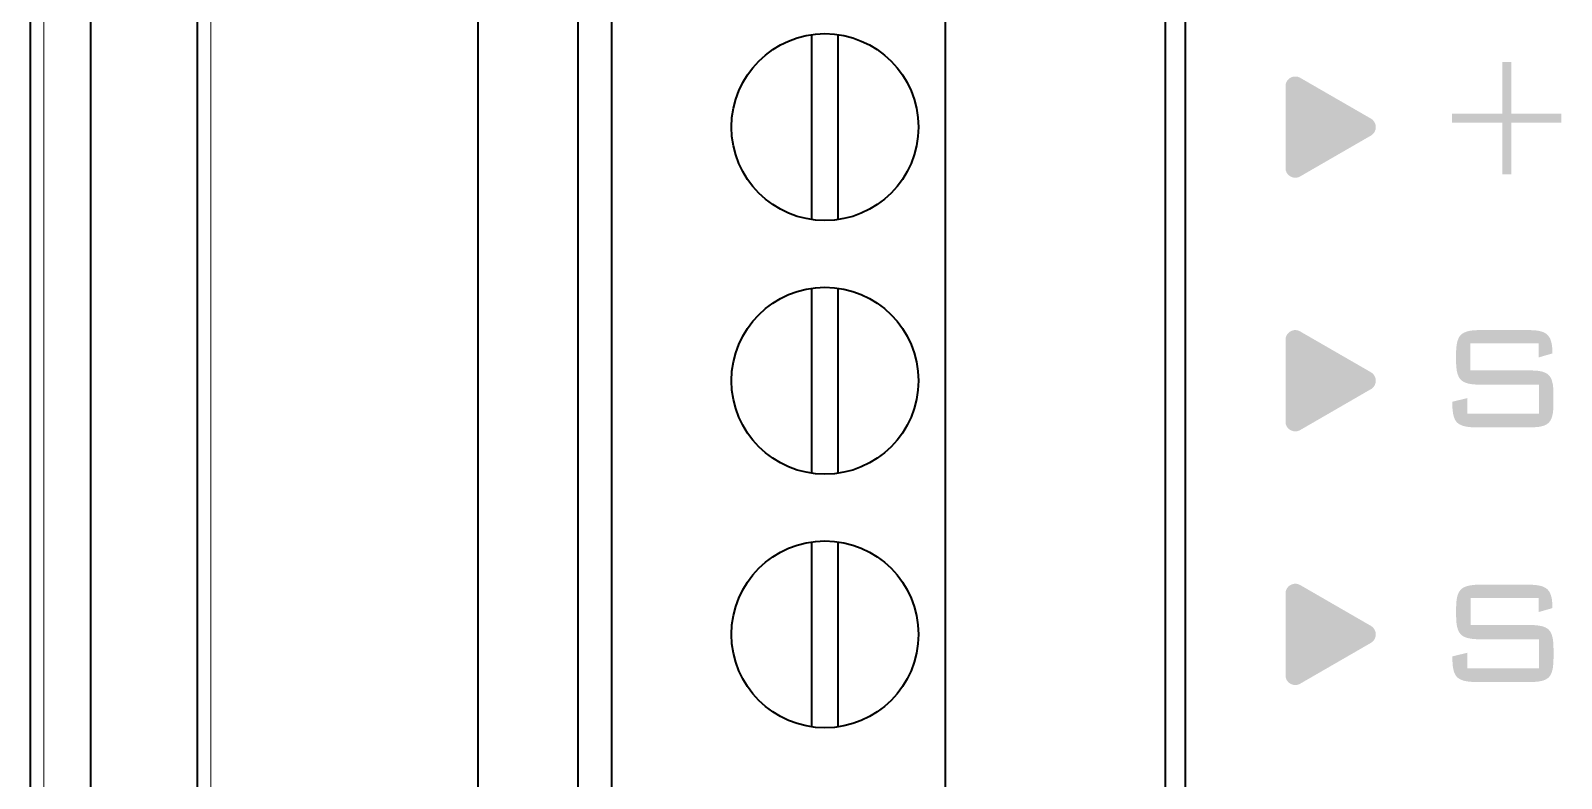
# Model space of a CAD drawing. Extents: x -45 to 645, y -160 to 467.
# Drawn here: x 599.64 to 622.58, y 150.34 to 161.55 of the extents above; entities that cross this region are included whole.
import ezdxf

# ---------------------------------------------------------------- set-up
doc = ezdxf.new("R2010")
doc.units = 0
doc.layers.add('预设值', color=7, linetype='Continuous', true_color=0x000000)

msp = doc.modelspace()

# ---------------------------------------------------------------- hatches: boundary and pattern name
at = {"layer": '预设值', "linetype": 'ByBlock'}
for points in [[(621.692, 161.076), (621.826, 161.076), (621.826, 161.076), (621.826, 160.303), (621.826, 160.303), (622.577, 160.303), (622.577, 160.303), (622.577, 160.168), (622.577, 160.168), (621.826, 160.168), (621.826, 160.168), (621.826, 159.394), (621.826, 159.394), (621.692, 159.394), (621.692, 159.394), (621.692, 160.168), (621.691, 160.168), (620.94, 160.168), (620.94, 160.168), (620.94, 160.303), (620.94, 160.303), (621.692, 160.303), (621.692, 160.303)], [(619.723, 160.229), (619.727, 160.226), (619.731, 160.223), (619.736, 160.22), (619.74, 160.217), (619.744, 160.214), (619.748, 160.211), (619.751, 160.207), (619.755, 160.204), (619.758, 160.2), (619.761, 160.196), (619.764, 160.193), (619.767, 160.189), (619.77, 160.185), (619.773, 160.181), (619.775, 160.177), (619.778, 160.173), (619.78, 160.169), (619.782, 160.164), (619.784, 160.16), (619.786, 160.156), (619.787, 160.151), (619.789, 160.147), (619.79, 160.142), (619.792, 160.138), (619.793, 160.133), (619.794, 160.129), (619.794, 160.124), (619.795, 160.12), (619.796, 160.115), (619.796, 160.11), (619.796, 160.106), (619.796, 160.101), (619.796, 160.096), (619.796, 160.092), (619.796, 160.087), (619.795, 160.082), (619.794, 160.078), (619.794, 160.073), (619.793, 160.069), (619.792, 160.064), (619.79, 160.06), (619.789, 160.055), (619.787, 160.051), (619.786, 160.046), (619.784, 160.042), (619.782, 160.038), (619.78, 160.033), (619.778, 160.029), (619.775, 160.025), (619.773, 160.021), (619.77, 160.017), (619.767, 160.013), (619.764, 160.009), (619.761, 160.005), (619.758, 160.002), (619.755, 159.998), (619.751, 159.995), (619.748, 159.991), (619.744, 159.988), (619.74, 159.985), (619.736, 159.982), (619.731, 159.979), (619.727, 159.976), (619.723, 159.973), (619.722, 159.973), (618.665, 159.363), (618.66, 159.36), (618.655, 159.358), (618.651, 159.355), (618.646, 159.353), (618.641, 159.352), (618.636, 159.35), (618.632, 159.348), (618.627, 159.347), (618.622, 159.346), (618.617, 159.345), (618.612, 159.344), (618.608, 159.344), (618.603, 159.343), (618.598, 159.343), (618.593, 159.343), (618.589, 159.343), (618.584, 159.343), (618.579, 159.343), (618.574, 159.344), (618.57, 159.344), (618.565, 159.345), (618.561, 159.346), (618.556, 159.347), (618.551, 159.348), (618.547, 159.349), (618.543, 159.351), (618.538, 159.353), (618.534, 159.354), (618.53, 159.356), (618.525, 159.358), (618.521, 159.36), (618.517, 159.363), (618.513, 159.365), (618.509, 159.367), (618.505, 159.37), (618.502, 159.373), (618.498, 159.376), (618.494, 159.379), (618.491, 159.382), (618.488, 159.385), (618.484, 159.388), (618.481, 159.392), (618.478, 159.395), (618.475, 159.399), (618.472, 159.403), (618.469, 159.406), (618.467, 159.41), (618.464, 159.414), (618.462, 159.418), (618.46, 159.423), (618.457, 159.427), (618.456, 159.431), (618.454, 159.436), (618.452, 159.44), (618.45, 159.445), (618.449, 159.45), (618.448, 159.454), (618.447, 159.459), (618.446, 159.464), (618.445, 159.469), (618.444, 159.474), (618.444, 159.479), (618.444, 159.485), (618.444, 159.49), (618.444, 159.49), (618.444, 160.712), (618.444, 160.717), (618.444, 160.722), (618.444, 160.728), (618.445, 160.733), (618.446, 160.738), (618.447, 160.743), (618.448, 160.747), (618.449, 160.752), (618.45, 160.757), (618.452, 160.762), (618.454, 160.766), (618.456, 160.771), (618.457, 160.775), (618.46, 160.779), (618.462, 160.784), (618.464, 160.788), (618.467, 160.792), (618.469, 160.796), (618.472, 160.799), (618.475, 160.803), (618.478, 160.807), (618.481, 160.81), (618.484, 160.814), (618.488, 160.817), (618.491, 160.82), (618.494, 160.823), (618.498, 160.826), (618.502, 160.829), (618.505, 160.832), (618.509, 160.835), (618.513, 160.837), (618.517, 160.839), (618.521, 160.842), (618.525, 160.844), (618.53, 160.846), (618.534, 160.848), (618.538, 160.849), (618.543, 160.851), (618.547, 160.853), (618.551, 160.854), (618.556, 160.855), (618.561, 160.856), (618.565, 160.857), (618.57, 160.858), (618.574, 160.858), (618.579, 160.859), (618.584, 160.859), (618.589, 160.859), (618.593, 160.859), (618.598, 160.859), (618.603, 160.859), (618.608, 160.858), (618.612, 160.858), (618.617, 160.857), (618.622, 160.856), (618.627, 160.855), (618.632, 160.853), (618.636, 160.852), (618.641, 160.85), (618.646, 160.848), (618.651, 160.846), (618.655, 160.844), (618.66, 160.842), (618.665, 160.839), (618.665, 160.839)], [(619.723, 156.429), (619.727, 156.426), (619.731, 156.423), (619.736, 156.42), (619.74, 156.417), (619.744, 156.414), (619.748, 156.411), (619.751, 156.407), (619.755, 156.404), (619.758, 156.4), (619.761, 156.397), (619.764, 156.393), (619.767, 156.389), (619.77, 156.385), (619.773, 156.381), (619.775, 156.377), (619.778, 156.373), (619.78, 156.369), (619.782, 156.365), (619.784, 156.36), (619.786, 156.356), (619.787, 156.352), (619.789, 156.347), (619.79, 156.343), (619.792, 156.338), (619.793, 156.334), (619.794, 156.329), (619.794, 156.324), (619.795, 156.32), (619.796, 156.315), (619.796, 156.311), (619.796, 156.306), (619.796, 156.301), (619.796, 156.297), (619.796, 156.292), (619.796, 156.287), (619.795, 156.283), (619.794, 156.278), (619.794, 156.274), (619.793, 156.269), (619.792, 156.264), (619.79, 156.26), (619.789, 156.256), (619.787, 156.251), (619.786, 156.247), (619.784, 156.242), (619.782, 156.238), (619.78, 156.234), (619.778, 156.23), (619.775, 156.226), (619.773, 156.221), (619.77, 156.217), (619.767, 156.214), (619.764, 156.21), (619.761, 156.206), (619.758, 156.202), (619.755, 156.199), (619.751, 156.195), (619.748, 156.192), (619.744, 156.189), (619.74, 156.185), (619.736, 156.182), (619.731, 156.179), (619.727, 156.177), (619.723, 156.174), (619.722, 156.174), (618.665, 155.563), (618.66, 155.56), (618.655, 155.558), (618.651, 155.556), (618.646, 155.554), (618.641, 155.552), (618.636, 155.55), (618.632, 155.549), (618.627, 155.547), (618.622, 155.546), (618.617, 155.545), (618.612, 155.545), (618.608, 155.544), (618.603, 155.543), (618.598, 155.543), (618.593, 155.543), (618.589, 155.543), (618.584, 155.543), (618.579, 155.543), (618.574, 155.544), (618.57, 155.545), (618.565, 155.545), (618.561, 155.546), (618.556, 155.547), (618.551, 155.548), (618.547, 155.55), (618.543, 155.551), (618.538, 155.553), (618.534, 155.555), (618.53, 155.556), (618.525, 155.558), (618.521, 155.561), (618.517, 155.563), (618.513, 155.565), (618.509, 155.568), (618.505, 155.57), (618.502, 155.573), (618.498, 155.576), (618.494, 155.579), (618.491, 155.582), (618.488, 155.585), (618.484, 155.589), (618.481, 155.592), (618.478, 155.596), (618.475, 155.599), (618.472, 155.603), (618.469, 155.607), (618.467, 155.611), (618.464, 155.615), (618.462, 155.619), (618.46, 155.623), (618.457, 155.627), (618.456, 155.632), (618.454, 155.636), (618.452, 155.641), (618.45, 155.645), (618.449, 155.65), (618.448, 155.655), (618.447, 155.66), (618.446, 155.665), (618.445, 155.67), (618.444, 155.675), (618.444, 155.68), (618.444, 155.685), (618.444, 155.691), (618.444, 155.691), (618.444, 156.912), (618.444, 156.917), (618.444, 156.923), (618.444, 156.928), (618.445, 156.933), (618.446, 156.938), (618.447, 156.943), (618.448, 156.948), (618.449, 156.952), (618.45, 156.957), (618.452, 156.962), (618.454, 156.966), (618.456, 156.971), (618.457, 156.975), (618.46, 156.979), (618.462, 156.984), (618.464, 156.988), (618.467, 156.992), (618.469, 156.996), (618.472, 157), (618.475, 157.003), (618.478, 157.007), (618.481, 157.01), (618.484, 157.014), (618.488, 157.017), (618.491, 157.02), (618.494, 157.023), (618.498, 157.026), (618.502, 157.029), (618.505, 157.032), (618.509, 157.035), (618.513, 157.037), (618.517, 157.04), (618.521, 157.042), (618.525, 157.044), (618.53, 157.046), (618.534, 157.048), (618.538, 157.05), (618.543, 157.051), (618.547, 157.053), (618.551, 157.054), (618.556, 157.055), (618.561, 157.056), (618.565, 157.057), (618.57, 157.058), (618.574, 157.059), (618.579, 157.059), (618.584, 157.059), (618.589, 157.06), (618.593, 157.06), (618.598, 157.059), (618.603, 157.059), (618.608, 157.059), (618.612, 157.058), (618.617, 157.057), (618.622, 157.056), (618.627, 157.055), (618.632, 157.054), (618.636, 157.052), (618.641, 157.051), (618.646, 157.049), (618.651, 157.047), (618.655, 157.044), (618.66, 157.042), (618.665, 157.04), (618.665, 157.039)], [(622.235, 156.65), (622.235, 156.862), (622.235, 156.862), (621.215, 156.862), (621.215, 156.862), (621.215, 156.456), (621.215, 156.456), (622.123, 156.456), (622.147, 156.455), (622.169, 156.454), (622.191, 156.453), (622.212, 156.451), (622.232, 156.449), (622.242, 156.447), (622.251, 156.446), (622.26, 156.444), (622.269, 156.442), (622.278, 156.44), (622.286, 156.438), (622.294, 156.436), (622.302, 156.434), (622.31, 156.431), (622.317, 156.428), (622.325, 156.426), (622.332, 156.423), (622.338, 156.42), (622.345, 156.416), (622.351, 156.413), (622.354, 156.411), (622.357, 156.409), (622.36, 156.408), (622.363, 156.406), (622.366, 156.404), (622.369, 156.402), (622.371, 156.4), (622.374, 156.398), (622.377, 156.396), (622.379, 156.394), (622.381, 156.392), (622.384, 156.389), (622.386, 156.387), (622.388, 156.385), (622.391, 156.383), (622.393, 156.38), (622.395, 156.378), (622.397, 156.376), (622.399, 156.373), (622.401, 156.37), (622.403, 156.368), (622.405, 156.365), (622.407, 156.362), (622.409, 156.359), (622.411, 156.357), (622.412, 156.354), (622.414, 156.351), (622.416, 156.347), (622.419, 156.341), (622.423, 156.334), (622.426, 156.328), (622.429, 156.32), (622.431, 156.313), (622.434, 156.305), (622.437, 156.297), (622.439, 156.289), (622.441, 156.281), (622.443, 156.272), (622.445, 156.263), (622.447, 156.254), (622.449, 156.245), (622.45, 156.235), (622.452, 156.225), (622.454, 156.204), (622.456, 156.183), (622.457, 156.16), (622.458, 156.136), (622.458, 156.111), (622.458, 156.111), (622.458, 155.948), (622.458, 155.923), (622.457, 155.9), (622.456, 155.877), (622.454, 155.856), (622.452, 155.835), (622.449, 155.815), (622.447, 155.806), (622.445, 155.797), (622.443, 155.788), (622.441, 155.779), (622.439, 155.77), (622.437, 155.762), (622.434, 155.754), (622.431, 155.747), (622.429, 155.739), (622.426, 155.732), (622.423, 155.725), (622.419, 155.718), (622.416, 155.712), (622.414, 155.709), (622.412, 155.706), (622.411, 155.703), (622.409, 155.7), (622.407, 155.697), (622.405, 155.694), (622.403, 155.691), (622.401, 155.689), (622.399, 155.686), (622.397, 155.683), (622.395, 155.681), (622.393, 155.678), (622.391, 155.676), (622.388, 155.674), (622.386, 155.672), (622.384, 155.669), (622.381, 155.667), (622.379, 155.665), (622.377, 155.663), (622.374, 155.661), (622.371, 155.659), (622.369, 155.657), (622.366, 155.655), (622.363, 155.653), (622.36, 155.651), (622.358, 155.649), (622.355, 155.648), (622.352, 155.646), (622.345, 155.643), (622.339, 155.639), (622.332, 155.636), (622.325, 155.633), (622.318, 155.63), (622.311, 155.628), (622.303, 155.625), (622.295, 155.623), (622.287, 155.621), (622.279, 155.618), (622.27, 155.616), (622.261, 155.615), (622.252, 155.613), (622.243, 155.611), (622.233, 155.61), (622.213, 155.608), (622.192, 155.606), (622.17, 155.604), (622.147, 155.603), (622.123, 155.603), (622.123, 155.603), (621.282, 155.603), (621.258, 155.604), (621.235, 155.604), (621.213, 155.606), (621.191, 155.608), (621.171, 155.611), (621.162, 155.612), (621.152, 155.614), (621.143, 155.616), (621.134, 155.618), (621.125, 155.62), (621.117, 155.622), (621.108, 155.624), (621.1, 155.627), (621.093, 155.63), (621.085, 155.632), (621.078, 155.635), (621.071, 155.638), (621.064, 155.642), (621.057, 155.645), (621.051, 155.648), (621.045, 155.652), (621.042, 155.654), (621.039, 155.656), (621.036, 155.658), (621.034, 155.66), (621.031, 155.662), (621.028, 155.664), (621.026, 155.666), (621.023, 155.668), (621.021, 155.67), (621.018, 155.672), (621.016, 155.674), (621.014, 155.677), (621.012, 155.679), (621.01, 155.681), (621.007, 155.684), (621.005, 155.686), (621.003, 155.689), (621.001, 155.691), (620.999, 155.694), (620.997, 155.697), (620.995, 155.699), (620.993, 155.702), (620.992, 155.705), (620.99, 155.708), (620.988, 155.711), (620.986, 155.714), (620.983, 155.721), (620.98, 155.727), (620.977, 155.734), (620.974, 155.741), (620.971, 155.748), (620.968, 155.756), (620.966, 155.764), (620.963, 155.772), (620.961, 155.78), (620.959, 155.789), (620.957, 155.798), (620.955, 155.807), (620.954, 155.816), (620.952, 155.826), (620.951, 155.836), (620.948, 155.856), (620.946, 155.877), (620.945, 155.9), (620.944, 155.923), (620.944, 155.948), (620.944, 155.948), (620.944, 155.987), (620.944, 155.987), (621.168, 156.041), (621.168, 156.041), (621.168, 155.806), (621.168, 155.806), (622.24, 155.806), (622.24, 155.806), (622.24, 156.244), (622.24, 156.244), (621.335, 156.244), (621.311, 156.244), (621.288, 156.245), (621.266, 156.246), (621.245, 156.249), (621.224, 156.251), (621.215, 156.253), (621.205, 156.254), (621.196, 156.256), (621.187, 156.258), (621.178, 156.26), (621.17, 156.263), (621.162, 156.265), (621.154, 156.267), (621.146, 156.27), (621.139, 156.273), (621.132, 156.276), (621.125, 156.279), (621.118, 156.282), (621.112, 156.286), (621.106, 156.289), (621.103, 156.291), (621.1, 156.293), (621.097, 156.295), (621.094, 156.296), (621.091, 156.298), (621.089, 156.3), (621.086, 156.302), (621.084, 156.304), (621.081, 156.306), (621.079, 156.309), (621.076, 156.311), (621.074, 156.313), (621.072, 156.315), (621.068, 156.32), (621.065, 156.322), (621.063, 156.324), (621.061, 156.327), (621.059, 156.329), (621.057, 156.332), (621.055, 156.334), (621.053, 156.337), (621.051, 156.34), (621.049, 156.343), (621.048, 156.346), (621.046, 156.349), (621.044, 156.352), (621.042, 156.355), (621.039, 156.361), (621.036, 156.368), (621.033, 156.375), (621.03, 156.382), (621.027, 156.389), (621.024, 156.397), (621.022, 156.405), (621.019, 156.413), (621.017, 156.421), (621.015, 156.43), (621.013, 156.438), (621.011, 156.447), (621.01, 156.457), (621.008, 156.466), (621.007, 156.476), (621.004, 156.497), (621.002, 156.518), (621.001, 156.54), (621, 156.564), (621, 156.588), (621, 156.588), (621, 156.715), (621, 156.74), (621.001, 156.763), (621.002, 156.785), (621.004, 156.807), (621.007, 156.827), (621.008, 156.837), (621.01, 156.847), (621.011, 156.856), (621.013, 156.865), (621.015, 156.874), (621.017, 156.882), (621.019, 156.891), (621.022, 156.899), (621.024, 156.907), (621.027, 156.914), (621.03, 156.922), (621.033, 156.929), (621.036, 156.936), (621.039, 156.942), (621.042, 156.949), (621.044, 156.952), (621.046, 156.955), (621.048, 156.958), (621.049, 156.961), (621.051, 156.963), (621.053, 156.966), (621.055, 156.969), (621.057, 156.972), (621.059, 156.974), (621.061, 156.977), (621.063, 156.979), (621.065, 156.982), (621.068, 156.984), (621.072, 156.988), (621.074, 156.991), (621.076, 156.993), (621.079, 156.995), (621.081, 156.997), (621.084, 156.999), (621.086, 157.001), (621.089, 157.003), (621.091, 157.005), (621.094, 157.007), (621.097, 157.009), (621.1, 157.011), (621.103, 157.013), (621.106, 157.014), (621.112, 157.018), (621.118, 157.021), (621.125, 157.024), (621.132, 157.027), (621.139, 157.03), (621.146, 157.033), (621.154, 157.036), (621.162, 157.038), (621.17, 157.041), (621.178, 157.043), (621.187, 157.045), (621.196, 157.047), (621.205, 157.049), (621.215, 157.051), (621.224, 157.052), (621.245, 157.055), (621.266, 157.057), (621.288, 157.058), (621.311, 157.059), (621.335, 157.06), (621.335, 157.06), (622.103, 157.06), (622.127, 157.059), (622.15, 157.058), (622.171, 157.057), (622.192, 157.055), (622.212, 157.053), (622.221, 157.051), (622.231, 157.05), (622.24, 157.048), (622.248, 157.046), (622.257, 157.044), (622.265, 157.042), (622.274, 157.04), (622.281, 157.038), (622.289, 157.035), (622.297, 157.032), (622.304, 157.03), (622.311, 157.027), (622.318, 157.023), (622.324, 157.02), (622.331, 157.017), (622.337, 157.013), (622.343, 157.01), (622.345, 157.008), (622.348, 157.006), (622.351, 157.004), (622.354, 157.002), (622.356, 157), (622.359, 156.998), (622.362, 156.996), (622.364, 156.993), (622.366, 156.991), (622.369, 156.989), (622.371, 156.987), (622.373, 156.984), (622.375, 156.982), (622.377, 156.98), (622.38, 156.977), (622.382, 156.975), (622.386, 156.969), (622.389, 156.964), (622.393, 156.958), (622.397, 156.953), (622.4, 156.947), (622.404, 156.94), (622.407, 156.934), (622.41, 156.927), (622.413, 156.921), (622.415, 156.913), (622.418, 156.906), (622.421, 156.899), (622.423, 156.891), (622.425, 156.883), (622.427, 156.875), (622.429, 156.867), (622.431, 156.859), (622.433, 156.85), (622.434, 156.841), (622.436, 156.832), (622.437, 156.823), (622.439, 156.803), (622.44, 156.783), (622.441, 156.762), (622.442, 156.741), (622.442, 156.741), (622.442, 156.71), (622.442, 156.71)], [(619.723, 152.629), (619.727, 152.626), (619.731, 152.623), (619.736, 152.62), (619.74, 152.617), (619.744, 152.614), (619.748, 152.611), (619.751, 152.607), (619.755, 152.604), (619.758, 152.6), (619.761, 152.597), (619.764, 152.593), (619.767, 152.589), (619.77, 152.585), (619.773, 152.581), (619.775, 152.577), (619.778, 152.573), (619.78, 152.569), (619.782, 152.565), (619.784, 152.56), (619.786, 152.556), (619.787, 152.552), (619.789, 152.547), (619.79, 152.543), (619.792, 152.538), (619.793, 152.534), (619.794, 152.529), (619.794, 152.524), (619.795, 152.52), (619.796, 152.515), (619.796, 152.511), (619.796, 152.506), (619.796, 152.501), (619.796, 152.497), (619.796, 152.492), (619.796, 152.487), (619.795, 152.483), (619.794, 152.478), (619.794, 152.473), (619.793, 152.469), (619.792, 152.464), (619.79, 152.46), (619.789, 152.455), (619.787, 152.451), (619.786, 152.446), (619.784, 152.442), (619.782, 152.438), (619.78, 152.434), (619.778, 152.429), (619.775, 152.425), (619.773, 152.421), (619.77, 152.417), (619.767, 152.413), (619.764, 152.409), (619.761, 152.406), (619.758, 152.402), (619.755, 152.398), (619.751, 152.395), (619.748, 152.392), (619.744, 152.388), (619.74, 152.385), (619.736, 152.382), (619.731, 152.379), (619.727, 152.376), (619.723, 152.374), (619.722, 152.373), (618.665, 151.763), (618.66, 151.76), (618.655, 151.758), (618.651, 151.756), (618.646, 151.754), (618.641, 151.752), (618.636, 151.75), (618.632, 151.749), (618.627, 151.747), (618.622, 151.746), (618.617, 151.745), (618.612, 151.744), (618.608, 151.744), (618.603, 151.743), (618.598, 151.743), (618.593, 151.743), (618.589, 151.743), (618.584, 151.743), (618.579, 151.743), (618.574, 151.744), (618.57, 151.744), (618.565, 151.745), (618.561, 151.746), (618.556, 151.747), (618.551, 151.748), (618.547, 151.75), (618.543, 151.751), (618.538, 151.753), (618.534, 151.754), (618.53, 151.756), (618.525, 151.758), (618.521, 151.761), (618.517, 151.763), (618.513, 151.765), (618.509, 151.768), (618.505, 151.77), (618.502, 151.773), (618.498, 151.776), (618.494, 151.779), (618.491, 151.782), (618.488, 151.785), (618.484, 151.789), (618.481, 151.792), (618.478, 151.795), (618.475, 151.799), (618.472, 151.803), (618.469, 151.807), (618.467, 151.811), (618.464, 151.815), (618.462, 151.819), (618.46, 151.823), (618.457, 151.827), (618.456, 151.832), (618.454, 151.836), (618.452, 151.841), (618.45, 151.845), (618.449, 151.85), (618.448, 151.855), (618.447, 151.86), (618.446, 151.865), (618.445, 151.87), (618.444, 151.875), (618.444, 151.88), (618.444, 151.885), (618.444, 151.89), (618.444, 151.89), (618.444, 153.112), (618.444, 153.117), (618.444, 153.123), (618.444, 153.128), (618.445, 153.133), (618.446, 153.138), (618.447, 153.143), (618.448, 153.148), (618.449, 153.153), (618.45, 153.157), (618.452, 153.162), (618.454, 153.166), (618.456, 153.171), (618.457, 153.175), (618.46, 153.18), (618.462, 153.184), (618.464, 153.188), (618.467, 153.192), (618.469, 153.196), (618.472, 153.2), (618.475, 153.203), (618.478, 153.207), (618.481, 153.211), (618.484, 153.214), (618.488, 153.217), (618.491, 153.22), (618.494, 153.224), (618.498, 153.227), (618.502, 153.229), (618.505, 153.232), (618.509, 153.235), (618.513, 153.237), (618.517, 153.24), (618.521, 153.242), (618.525, 153.244), (618.53, 153.246), (618.534, 153.248), (618.538, 153.25), (618.543, 153.251), (618.547, 153.253), (618.551, 153.254), (618.556, 153.255), (618.561, 153.256), (618.565, 153.257), (618.57, 153.258), (618.574, 153.259), (618.579, 153.259), (618.584, 153.259), (618.589, 153.26), (618.593, 153.26), (618.598, 153.259), (618.603, 153.259), (618.608, 153.259), (618.612, 153.258), (618.617, 153.257), (618.622, 153.256), (618.627, 153.255), (618.632, 153.254), (618.636, 153.252), (618.641, 153.251), (618.646, 153.249), (618.651, 153.247), (618.655, 153.245), (618.66, 153.242), (618.665, 153.24), (618.665, 153.24)], [(622.235, 152.835), (622.235, 153.047), (622.235, 153.047), (621.216, 153.047), (621.216, 153.047), (621.216, 152.641), (621.216, 152.641), (622.123, 152.641), (622.147, 152.64), (622.17, 152.64), (622.192, 152.638), (622.212, 152.636), (622.232, 152.634), (622.242, 152.633), (622.251, 152.631), (622.26, 152.629), (622.269, 152.628), (622.278, 152.626), (622.286, 152.623), (622.295, 152.621), (622.303, 152.619), (622.31, 152.616), (622.318, 152.614), (622.325, 152.611), (622.332, 152.608), (622.339, 152.605), (622.345, 152.601), (622.352, 152.598), (622.355, 152.596), (622.358, 152.594), (622.361, 152.593), (622.363, 152.591), (622.366, 152.589), (622.369, 152.587), (622.372, 152.585), (622.374, 152.583), (622.377, 152.581), (622.379, 152.579), (622.382, 152.577), (622.384, 152.575), (622.387, 152.572), (622.389, 152.57), (622.391, 152.568), (622.393, 152.566), (622.395, 152.563), (622.397, 152.561), (622.399, 152.558), (622.402, 152.556), (622.404, 152.553), (622.405, 152.55), (622.407, 152.547), (622.409, 152.545), (622.411, 152.542), (622.413, 152.539), (622.415, 152.536), (622.416, 152.533), (622.42, 152.526), (622.423, 152.52), (622.426, 152.513), (622.429, 152.506), (622.432, 152.498), (622.434, 152.491), (622.437, 152.483), (622.439, 152.474), (622.442, 152.466), (622.444, 152.457), (622.446, 152.449), (622.447, 152.439), (622.449, 152.43), (622.451, 152.42), (622.452, 152.41), (622.454, 152.39), (622.456, 152.368), (622.458, 152.345), (622.458, 152.321), (622.459, 152.296), (622.459, 152.296), (622.459, 152.133), (622.458, 152.108), (622.458, 152.085), (622.456, 152.062), (622.454, 152.041), (622.452, 152.02), (622.449, 152), (622.447, 151.991), (622.446, 151.982), (622.444, 151.973), (622.442, 151.964), (622.439, 151.956), (622.437, 151.947), (622.434, 151.939), (622.432, 151.932), (622.429, 151.924), (622.426, 151.917), (622.423, 151.91), (622.42, 151.903), (622.416, 151.897), (622.415, 151.894), (622.413, 151.891), (622.411, 151.888), (622.409, 151.885), (622.407, 151.882), (622.405, 151.879), (622.404, 151.876), (622.402, 151.874), (622.399, 151.871), (622.397, 151.868), (622.395, 151.866), (622.393, 151.864), (622.391, 151.861), (622.389, 151.859), (622.387, 151.857), (622.384, 151.854), (622.382, 151.852), (622.379, 151.85), (622.377, 151.848), (622.374, 151.846), (622.372, 151.844), (622.369, 151.842), (622.366, 151.84), (622.364, 151.838), (622.361, 151.836), (622.358, 151.835), (622.355, 151.833), (622.352, 151.831), (622.346, 151.828), (622.339, 151.824), (622.333, 151.821), (622.326, 151.818), (622.319, 151.816), (622.311, 151.813), (622.304, 151.81), (622.296, 151.808), (622.288, 151.806), (622.279, 151.804), (622.271, 151.802), (622.262, 151.8), (622.253, 151.798), (622.243, 151.797), (622.234, 151.795), (622.214, 151.793), (622.193, 151.791), (622.171, 151.789), (622.148, 151.789), (622.123, 151.788), (622.123, 151.788), (621.283, 151.788), (621.258, 151.789), (621.235, 151.79), (621.213, 151.791), (621.192, 151.793), (621.172, 151.796), (621.162, 151.797), (621.152, 151.799), (621.143, 151.801), (621.134, 151.803), (621.125, 151.805), (621.117, 151.807), (621.109, 151.809), (621.101, 151.812), (621.093, 151.815), (621.085, 151.817), (621.078, 151.82), (621.071, 151.823), (621.064, 151.827), (621.058, 151.83), (621.052, 151.834), (621.045, 151.837), (621.043, 151.839), (621.04, 151.841), (621.037, 151.843), (621.034, 151.845), (621.031, 151.847), (621.029, 151.849), (621.026, 151.851), (621.024, 151.853), (621.021, 151.855), (621.019, 151.857), (621.017, 151.859), (621.014, 151.862), (621.012, 151.864), (621.01, 151.866), (621.008, 151.869), (621.006, 151.871), (621.004, 151.874), (621.002, 151.876), (621, 151.879), (620.998, 151.882), (620.996, 151.884), (620.994, 151.887), (620.992, 151.89), (620.99, 151.893), (620.988, 151.896), (620.987, 151.899), (620.983, 151.906), (620.98, 151.912), (620.977, 151.919), (620.974, 151.926), (620.971, 151.934), (620.969, 151.941), (620.966, 151.949), (620.964, 151.957), (620.962, 151.965), (620.96, 151.974), (620.958, 151.983), (620.956, 151.992), (620.954, 152.001), (620.953, 152.011), (620.951, 152.021), (620.949, 152.041), (620.947, 152.063), (620.946, 152.085), (620.945, 152.108), (620.945, 152.133), (620.945, 152.133), (620.945, 152.172), (620.945, 152.172), (621.168, 152.226), (621.168, 152.226), (621.168, 151.992), (621.168, 151.992), (622.241, 151.992), (622.241, 151.992), (622.241, 152.429), (622.241, 152.429), (621.336, 152.429), (621.311, 152.429), (621.288, 152.43), (621.266, 152.432), (621.245, 152.434), (621.225, 152.436), (621.215, 152.438), (621.206, 152.44), (621.197, 152.441), (621.188, 152.443), (621.179, 152.445), (621.17, 152.448), (621.162, 152.45), (621.154, 152.453), (621.147, 152.455), (621.139, 152.458), (621.132, 152.461), (621.125, 152.464), (621.118, 152.467), (621.112, 152.471), (621.106, 152.474), (621.103, 152.476), (621.1, 152.478), (621.097, 152.48), (621.094, 152.482), (621.092, 152.484), (621.089, 152.485), (621.086, 152.487), (621.084, 152.49), (621.082, 152.492), (621.079, 152.494), (621.077, 152.496), (621.075, 152.498), (621.072, 152.5), (621.068, 152.505), (621.066, 152.507), (621.064, 152.509), (621.062, 152.512), (621.06, 152.514), (621.058, 152.517), (621.056, 152.52), (621.054, 152.522), (621.052, 152.525), (621.05, 152.528), (621.048, 152.531), (621.046, 152.534), (621.044, 152.537), (621.043, 152.54), (621.039, 152.546), (621.036, 152.553), (621.033, 152.56), (621.03, 152.567), (621.027, 152.574), (621.025, 152.582), (621.022, 152.59), (621.02, 152.598), (621.018, 152.606), (621.015, 152.615), (621.013, 152.624), (621.012, 152.633), (621.01, 152.642), (621.008, 152.652), (621.007, 152.661), (621.005, 152.682), (621.003, 152.703), (621.001, 152.726), (621.001, 152.749), (621, 152.773), (621, 152.773), (621, 152.9), (621.001, 152.925), (621.001, 152.948), (621.003, 152.97), (621.005, 152.992), (621.007, 153.012), (621.008, 153.022), (621.01, 153.032), (621.012, 153.041), (621.013, 153.05), (621.015, 153.059), (621.018, 153.068), (621.02, 153.076), (621.022, 153.084), (621.025, 153.092), (621.027, 153.099), (621.03, 153.107), (621.033, 153.114), (621.036, 153.121), (621.039, 153.127), (621.043, 153.134), (621.044, 153.137), (621.046, 153.14), (621.048, 153.143), (621.05, 153.146), (621.052, 153.149), (621.054, 153.151), (621.056, 153.154), (621.058, 153.157), (621.06, 153.159), (621.062, 153.162), (621.064, 153.164), (621.066, 153.167), (621.068, 153.169), (621.072, 153.174), (621.075, 153.176), (621.077, 153.178), (621.079, 153.18), (621.082, 153.182), (621.084, 153.184), (621.086, 153.186), (621.089, 153.188), (621.092, 153.19), (621.094, 153.192), (621.097, 153.194), (621.1, 153.196), (621.103, 153.198), (621.106, 153.2), (621.112, 153.203), (621.118, 153.206), (621.125, 153.21), (621.132, 153.213), (621.139, 153.216), (621.147, 153.218), (621.154, 153.221), (621.162, 153.224), (621.17, 153.226), (621.179, 153.228), (621.188, 153.23), (621.197, 153.232), (621.206, 153.234), (621.215, 153.236), (621.225, 153.237), (621.245, 153.24), (621.266, 153.242), (621.288, 153.244), (621.311, 153.244), (621.336, 153.245), (621.336, 153.245), (622.104, 153.245), (622.127, 153.244), (622.15, 153.244), (622.172, 153.242), (622.192, 153.24), (622.212, 153.238), (622.222, 153.237), (622.231, 153.235), (622.24, 153.233), (622.249, 153.231), (622.258, 153.229), (622.266, 153.227), (622.274, 153.225), (622.282, 153.223), (622.29, 153.22), (622.297, 153.218), (622.304, 153.215), (622.311, 153.212), (622.318, 153.209), (622.325, 153.205), (622.331, 153.202), (622.337, 153.198), (622.343, 153.195), (622.346, 153.193), (622.349, 153.191), (622.352, 153.189), (622.354, 153.187), (622.357, 153.185), (622.359, 153.183), (622.362, 153.181), (622.364, 153.179), (622.367, 153.176), (622.369, 153.174), (622.372, 153.172), (622.374, 153.17), (622.376, 153.167), (622.378, 153.165), (622.38, 153.162), (622.382, 153.16), (622.386, 153.155), (622.39, 153.149), (622.394, 153.144), (622.397, 153.138), (622.401, 153.132), (622.404, 153.126), (622.407, 153.119), (622.41, 153.113), (622.413, 153.106), (622.416, 153.099), (622.419, 153.091), (622.421, 153.084), (622.423, 153.076), (622.426, 153.069), (622.428, 153.061), (622.43, 153.052), (622.431, 153.044), (622.433, 153.035), (622.435, 153.026), (622.436, 153.017), (622.437, 153.008), (622.439, 152.989), (622.441, 152.969), (622.442, 152.948), (622.442, 152.926), (622.442, 152.926), (622.442, 152.895), (622.442, 152.895)]]:
    msp.add_hatch(color=0, dxfattribs=at).paths.add_polyline_path(points, flags=0)

# ---------------------------------------------------------------- linework, layer by layer
at = {"color": 7, "lineweight": 35}
for p, q in [((599.643, 69.801), (599.643, 237.401)), ((600.544, 69.801), (600.544, 237.401)), ((602.143, 69.801), (602.143, 206.415)), ((606.344, 189.401), (606.344, 142.201)), ((607.844, 189.401), (607.844, 142.201)), ((608.344, 189.401), (608.344, 142.201)), ((613.344, 189.401), (613.344, 142.201)), ((616.643, 189.401), (616.643, 142.201)), ((616.943, 189.401), (616.943, 142.201))]:
    msp.add_line(p, q, dxfattribs=at)
at = {"color": 7, "lineweight": 13}
for p, q in [((599.844, 69.801), (599.844, 237.401)), ((602.344, 206.415), (602.344, 69.801))]:
    msp.add_line(p, q, dxfattribs=at)
at = {"color": 7, "lineweight": 35, "ltscale": 0.069282}
for p, q in [((611.344, 161.487), (611.344, 158.716)), ((611.744, 158.716), (611.744, 161.487)), ((611.344, 157.687), (611.344, 154.916)), ((611.744, 154.916), (611.744, 157.687)), ((611.344, 153.887), (611.344, 151.116)), ((611.744, 151.116), (611.744, 153.887))]:
    msp.add_line(p, q, dxfattribs=at)
at = {"color": 7, "lineweight": 35}
for centre in [(611.544, 160.101), (611.544, 156.301), (611.544, 152.501)]:
    msp.add_circle(centre, 1.4, dxfattribs=at)

doc.saveas('drawing.dxf')
